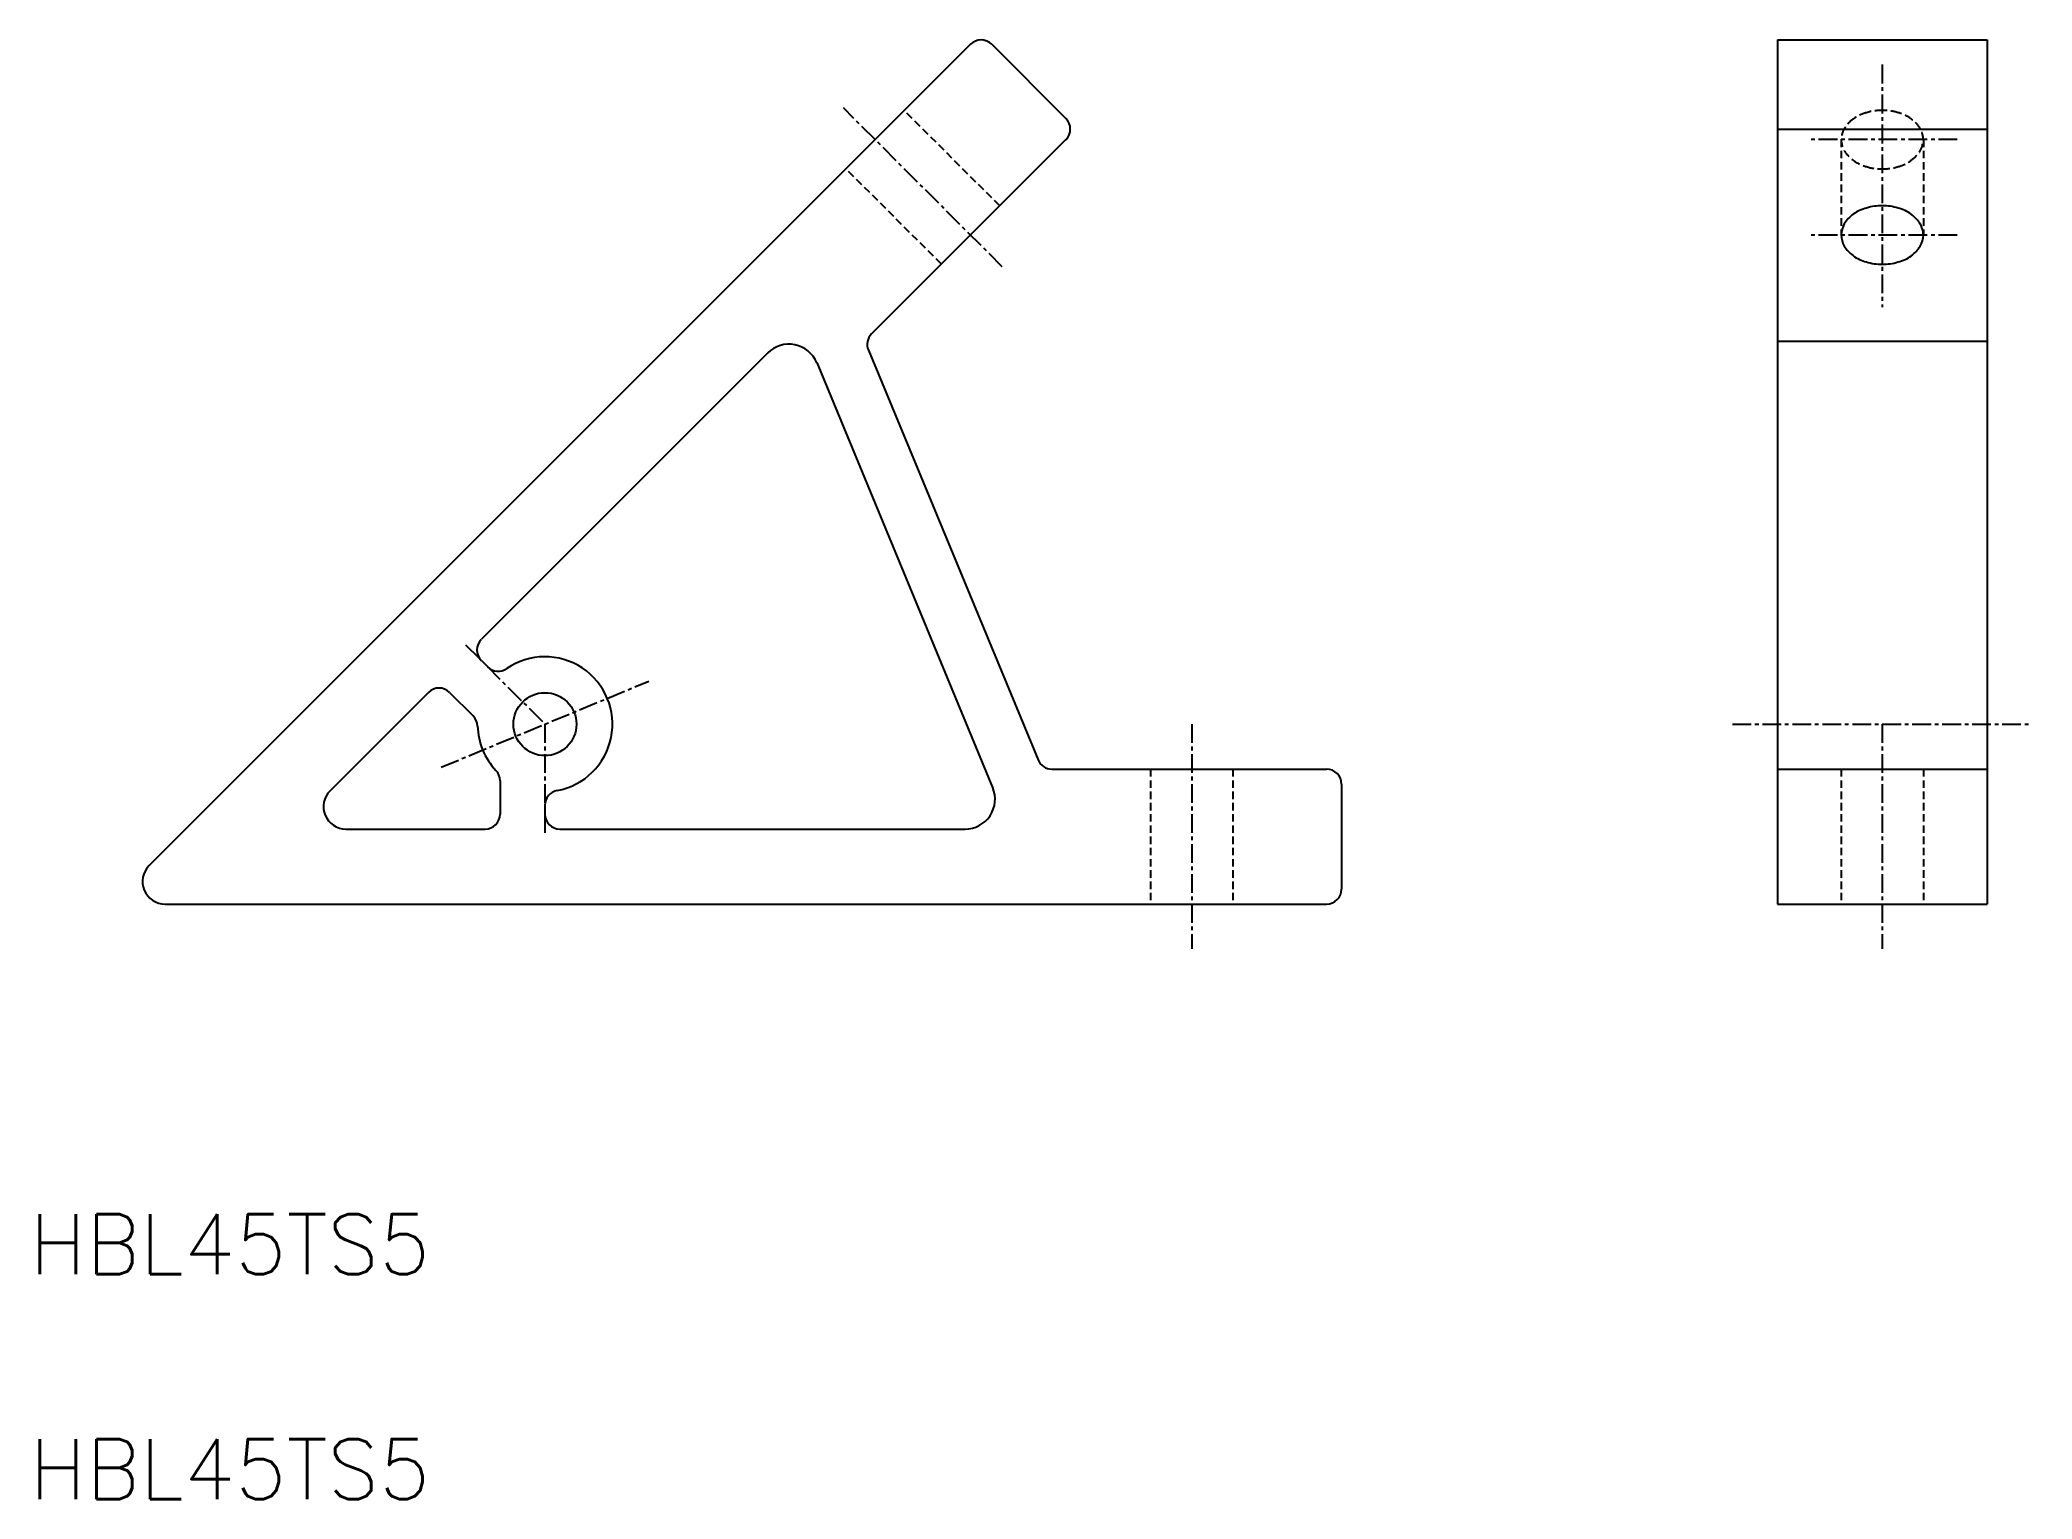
# Model space of a CAD drawing. Extents: x -34 to 99, y -52 to 46.
import ezdxf

# ---------------------------------------------------------------- set-up
doc = ezdxf.new("R2010")
doc.units = 0
doc.linetypes.add('CENTER', pattern=[2, 1.25, -0.25, 0.25, -0.25])
doc.linetypes.add('DASHED', pattern=[0.75, 0.5, -0.25])
doc.layers.get('0').update_dxf_attribs({"linetype": 'CONTINUOUS'})
doc.layers.add('CENTER', color=1, linetype='CENTER')
doc.styles.get("Standard").update_dxf_attribs({"font": 'txt.shx', "bigfont": 'bigfont.shx'})

msp = doc.modelspace()

# ---------------------------------------------------------------- linework, layer by layer
at = {"color": 7, "linetype": 'CONTINUOUS'}
for p, q in [((28.39, 45.36), (-26.41, -9.44)), ((29.81, 45.36), (34.75, 40.41)), ((82.23, 45.65), (96.23, 45.65)), ((82.23, 45.65), (82.23, -12)), ((96.23, 45.65), (96.23, -12)), ((34.75, 39), (21.79, 26.03)), ((82.23, 39.7), (96.23, 39.7)), ((82.23, 25.56), (96.23, 25.56)), ((14.87, 24.77), (-4.24, 5.66)), ((18.13, 24.12), (29.87, -4.23)), ((21.58, 24.95), (32.9, -2.38)), ((-4.24, 4.24), (-3.82, 3.82)), ((-7.78, 2.12), (-14.34, -4.44)), ((-6.36, 2.12), (-4.79, 0.55)), ((-3, -3.77), (-3, -6)), ((33.82, -3), (52.15, -3)), ((82.23, -3), (96.23, -3)), ((53.15, -4), (53.15, -11)), ((0, -5.41), (0, -6)), ((-13.28, -7), (-4, -7)), ((1, -7), (28.03, -7)), ((-25.35, -12), (52.15, -12)), ((82.23, -12), (96.23, -12))]:
    msp.add_line(p, q, dxfattribs=at)
at = {"color": 3, "linetype": 'DASHED'}
for p, q in [((30.34, 34.58), (23.97, 40.94)), ((86.48, 39), (86.48, 32.63)), ((91.98, 39), (91.98, 32.63)), ((26.45, 30.69), (20.08, 37.05)), ((40.4, -3), (40.4, -12)), ((45.9, -3), (45.9, -12)), ((86.48, -3), (86.48, -12)), ((91.98, -3), (91.98, -12))]:
    msp.add_line(p, q, dxfattribs=at)
at = {"color": 7, "linetype": 'CONTINUOUS'}
msp.add_circle((0, 0), 2.1, dxfattribs=at)
for centre, radius, start, end in [((29.1, 44.65), 1, 45, 135), ((34.05, 39.7), 1, 315, 45), ((89.07, 31.86), 2.72, 86.6372, 109.1372), ((89.38, 31.86), 2.72, 70.6247, 93.1247), ((88.45, 32.48), 1.98, 152.9192, 175.4192), ((88.57, 32.2), 2.22, 125.2525, 147.7525), ((88.79, 31.98), 2.53, 103.9204, 126.4204), ((89.66, 31.98), 2.53, 53.3413, 75.8413), ((89.88, 32.19), 2.22, 32.01, 54.51), ((90, 32.48), 1.98, 4.3422, 26.8422), ((88.45, 32.79), 1.98, 184.3429, 206.8429), ((90, 32.79), 1.98, 332.9192, 355.4192), ((88.57, 33.07), 2.22, 212.0094, 234.5094), ((88.79, 33.29), 2.53, 233.3416, 255.8416), ((89.07, 33.41), 2.72, 250.6247, 273.1247), ((89.38, 33.41), 2.72, 266.6373, 289.1373), ((89.67, 33.29), 2.53, 283.9204, 306.4204), ((89.88, 33.07), 2.22, 305.2526, 327.7526), ((16.28, 23.35), 2, 22.5, 135), ((22.5, 25.33), 1, 135, 202.5), ((-3.54, 4.95), 1, 135, 225), ((0, 0), 4.5, 280.4757, 124.5243), ((-3.12, 4.53), 1, 225, 304.5243), ((-7.07, 1.41), 1, 45, 135), ((-5.5, -0.16), 1, 1.6582, 45), ((0, 0), 4.5, 181.6582, 223.3418), ((33.82, -2), 1, 202.5001, 270), ((-4, -3.77), 1, 0, 43.3418), ((52.15, -4), 1, 0, 90), ((-13.28, -5.5), 1.5, 135, 270), ((1, -5.41), 1, 100.4757, 180), ((28.03, -5), 2, 270, 22.5), ((-4, -6), 1, 270, 0), ((1, -6), 1, 180, 270), ((-25.35, -10.5), 1.5, 135, 270), ((52.15, -11), 1, 270, 0)]:
    msp.add_arc(centre, radius, start, end, dxfattribs=at)
at = {"color": 3, "linetype": 'DASHED'}
for centre, radius, start, end in [((88.57, 38.56), 2.22, 125.3716, 147.8716), ((88.79, 38.34), 2.53, 104.0394, 126.5394), ((89.07, 38.22), 2.72, 86.7563, 109.2563), ((89.38, 38.22), 2.72, 70.7437, 93.2437), ((89.67, 38.34), 2.53, 53.4604, 75.9604), ((89.88, 38.56), 2.22, 32.1289, 54.6289), ((88.45, 38.84), 1.98, 153.0386, 175.5386), ((88.45, 39.15), 1.98, 184.4615, 206.9615), ((90, 38.84), 1.98, 4.4614, 26.9614), ((90, 39.15), 1.98, 333.0385, 355.5385), ((88.57, 39.44), 2.22, 212.1284, 234.6284), ((88.79, 39.65), 2.53, 233.4606, 255.9606), ((89.67, 39.65), 2.53, 284.0396, 306.5396), ((89.88, 39.44), 2.22, 305.3711, 327.8711), ((89.07, 39.77), 2.72, 250.7438, 273.2438), ((89.38, 39.77), 2.72, 266.7562, 289.2562)]:
    msp.add_arc(centre, radius, start, end, dxfattribs=at)
at = {"layer": 'CENTER', "color": 1, "linetype": 'CENTER'}
for p, q in [((89.23, 44), (89.23, 27.83)), ((30.51, 30.51), (19.91, 41.12)), ((30.51, 30.51), (19.91, 41.12)), ((94.23, 39), (84.23, 39)), ((94.23, 32.63), (84.23, 32.63)), ((-5.3, 5.3), (0, 0)), ((-6.93, -2.87), (6.93, 2.87)), ((0, 0), (0, -7.5)), ((43.15, 0), (43.15, -15)), ((79.23, 0), (99.23, 0)), ((89.23, 0), (89.23, -15))]:
    msp.add_line(p, q, dxfattribs=at)

# ---------------------------------------------------------------- texts
at = {"color": 7, "linetype": 'CONTINUOUS'}
for p in [(-34.39, -36.7), (-34.39, -51.7)]:
    msp.add_text('HBL45TS5', height=4, dxfattribs=at).set_placement(p)

doc.saveas('drawing.dxf')
